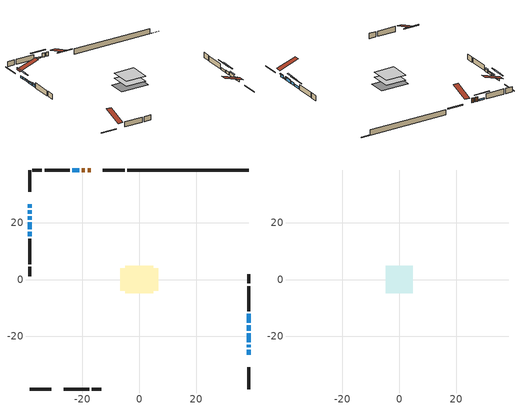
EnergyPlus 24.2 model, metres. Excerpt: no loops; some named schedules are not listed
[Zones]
conditioned space
 floor adiabatic (AdiabaticFloorConstruction): -4.83,-4.83 -4.83,4.83 4.83,4.83 4.83,-4.83 z1.22
 floor foundation (Slab1 construction): -6.7,-3.96 -6.7,3.96 6.7,3.96 6.7,-3.96 z-1.22
 wall outside (RimJoist1 construction): -5.13,38.46 -12.75,38.46 / -38.46,-38.46 -30.84,-38.46 / -38.46,38.46 -38.46,30.84 / 38.46,-38.46 38.46,-30.84 z1.22:1.52
 wall outside (AdiabaticWallConstruction 1): -17.09,38.46 -18.14,38.46 / -19.07,38.46 -20.12,38.46 z1.22:3.25
 wall outside (AdiabaticWallConstruction): 38.46,-26.5 38.46,-24.67 / -38.46,16.69 -38.46,15.16 / 38.46,-17.97 38.46,-16.14 z1.22:2.44; -21.05,38.46 -23.49,38.46 / 38.46,-23.74 38.46,-22.93 z1.22:1.83; -38.46,26.5 -38.46,25.28 / -38.46,24.35 -38.46,23.13 / -38.46,22.21 -38.46,20.98 / -38.46,20.06 -38.46,17.62 / 38.46,-15.21 38.46,-12.11 z1.22:2.14; 38.46,-22 38.46,-18.9 z1.22:2.74
 wall outside (Wall1 construction): -24.42,38.46 -33.28,38.46 / -26.5,-38.46 -17.64,-38.46 / -38.46,14.24 -38.46,5.38 / 38.46,-11.18 38.46,-2.33 z1.22:3.66
 wall outside (Wall2 construction): -34.2,38.46 -37.53,38.46 / -16.71,-38.46 -13.39,-38.46 / -38.46,4.45 -38.46,1.12 / 38.46,-1.4 38.46,1.93 z1.22:3.66
 wall foundation (FoundationWall1 construction): -4.2,38.46,-1.22 -4.2,38.46,1.22 33.79,38.46,1.22 33.79,38.46,-1.12 38.46,38.46,-1.12 38.46,38.46,-1.22
 window (WindowConstruction): 38.46,-26.5 38.46,-24.67 z1.22:2.44
 window (WindowConstruction 8): -21.05,38.46 -23.49,38.46 z1.22:1.83
 window (WindowConstruction 9): -38.46,26.5 -38.46,25.28 z1.22:2.13
 window (WindowConstruction 10): -38.46,24.35 -38.46,23.13 z1.22:2.13
 window (WindowConstruction 1): 38.46,-23.74 38.46,-22.93 z1.22:1.83
 window (WindowConstruction 2): 38.46,-22 38.46,-18.9 z1.22:2.74
 window (WindowConstruction 3): -38.46,22.2 -38.46,20.99 z1.22:2.13
 window (WindowConstruction 4): -38.46,20.06 -38.46,17.62 z1.22:2.13
 window (WindowConstruction 5): -38.46,16.69 -38.46,15.16 z1.22:2.44
 window (WindowConstruction 6): 38.46,-17.97 38.46,-16.14 z1.22:2.44
 window (WindowConstruction 7): 38.46,-15.21 38.46,-12.11 z1.22:2.13
 door (Door): -17.09,38.46 -18.14,38.46 z1.22:3.25
 door (Door 1): -19.07,38.46 -20.12,38.46 z1.22:3.25
 ceiling adiabatic (AdiabaticFloorConstruction): 4.83,-4.83 4.83,4.83 -4.83,4.83 -4.83,-4.83 z1.22
attic - vented
 floor to conditioned space (Floor1 construction Reversed): -4.83,-4.83 -4.83,4.83 4.83,4.83 4.83,-4.83 z3.66
 roof outside (Roof1 construction): -16.16,38.46,3.66 -16.16,29.05,6.79 -13.68,29.05,6.79 -13.68,38.46,3.66; -27.43,-38.46,3.66 -27.43,-29.05,6.79 -29.91,-29.05,6.79 -29.91,-38.46,3.66; -38.46,27.43,3.66 -29.05,27.43,6.79 -29.05,29.91,6.79 -38.46,29.91,3.66; 38.46,-27.43,3.66 29.05,-27.43,6.79 29.05,-29.91,6.79 38.46,-29.91,3.66
shading: 38.46,-24.47 38.46,-26.7 38.87,-26.7 38.87,-24.47 z2.64; -26.13,38.46 -18.41,38.46 -18.41,38.87 -26.13,38.87 z4.47; -38.46,22.64 -38.46,29.14 -38.87,29.14 -38.87,22.64 z4.77; -38.46,20.49 -38.46,26.99 -38.87,26.99 -38.87,20.49 z4.77; 38.46,-22.73 38.46,-23.94 38.87,-23.94 38.87,-22.73 z2.03; 38.46,-18.7 38.46,-22.2 38.87,-22.2 38.87,-18.7 z2.95; -38.46,20.78 -38.46,22.41 -38.87,22.41 -38.87,20.78 z2.34; -38.46,17.42 -38.46,20.26 -38.87,20.26 -38.87,17.42 z2.34; -38.46,14.96 -38.46,16.89 -38.87,16.89 -38.87,14.96 z2.64; 38.46,-13.5 38.46,-20.61 38.87,-20.61 38.87,-13.5 z5.08; 38.46,-9.47 38.46,-17.85 38.87,-17.85 38.87,-9.47 z4.77
[Building]
Building 1: Terrain=Suburbs
[Site:Location]
Victoria Intl AP_BC: Latitude {deg}=48.65; Longitude {deg}=-123.43; Time Zone {hr}=-8; Elevation {m}=20; Keep Site Location Information=Yes
[Site:GroundTemperature:Shallow]
8.05499, 7.06759, 6.98852, 7.45709, 9.33813, 11.2104, 12.8336, 13.8618, 13.9492, 13.1129, 11.5311, 9.71625
[Site:WaterMainsTemperature]
Calculation Method=Schedule; Temperature Schedule=mains temperature schedule
[Material] Roughness=Rough; Thermal Absorptance=0.9
Name | Thickness {m} | Conductivity {W/m-K} | Density {kg/m3} | Specific Heat {J/kg-K} | Solar Absorptance | Visible Absorptance
asphalt or fiberglass shingles | 0.00635 | 0.162714 | 1121.4 | 1465.45 | 0.4 | 0.4
ceiling loosefill ins | 0.0846667 | 0.0480833 | 16.02 | 1046.75 | 0.7 | 0.7
ceiling stud and cavity | 0.1397 | 0.136084 | 65.682 | 1177.47 | 0.7 | 0.7
concrete 4.0 in. | 0.1016 | 1.803125 | 2242.8 | 837.4 | 0.7 | 0.7
concrete 8.0 in. | 0.2032 | 1.803125 | 2242.8 | 837.4 | 0.7 | 0.7
door material | 0.04445 | 0.188738 | 512.64 | 1214.23 | 0.7 | 0.7
floor covering | 0.0127 | 0.0433444 | 54.468 | 1339.84 | 0.6 | 0.6
floor rigid ins; wall rigid ins | 0.512978 | 0.029427 | 32.04 | 1214.23 | 0.7 | 0.7
floor stud and cavity | 0.1397 | 1.75129 | 37.0049 | 1207.88 | 0.7 | 0.7
furniture material conditioned space 1 | 0.1524 | 0.115458 | 640.8 | 1214.23 | 0.6 | 0.6
gypsum board | 0.0127 | 0.160291 | 801 | 837.4 | 0.6 | 0.6
osb sheathing 0.5 in. | 0.0127 | 0.115458 | 512.64 | 1214.23 | 0.7 | 0.7
osb sheathing 0.75 in. | 0.01905 | 0.115458 | 512.64 | 1214.23 | 0.7 | 0.7
rim joist stud and cavity | 0.0508 | 0.648972 | 50.32683 | 1063.81 | 0.6 | 0.6
wall stud and cavity | 0.1397 | 0.105785 | 139.0536 | 1170.24 | 0.7 | 0.7
wall stud and cavity 1 | 0.1397 | 0.12276 | 139.0536 | 1170.24 | 0.7 | 0.7
wall stud and cavity 2 | 0.0889 | 0.380278 | 52.3479 | 1209.89 | 0.7 | 0.7
wall stud and cavity 3 | 0.0889 | 0.391764 | 83.0341 | 1211.67 | 0.7 | 0.7
wood siding | 0.0254 | 0.102417 | 544.68 | 1172.36 | 0.4 | 0.4
wood siding 1; wood siding 2; wood siding 3 | 0.0254 | 0.102417 | 544.68 | 1172.36 | 0.7 | 0.7
[WindowMaterial:SimpleGlazingSystem]
Name | U-Factor {W/m2-K} | Solar Heat Gain Coefficient
WindowMaterial | 2.106538 | 0.59
WindowMaterial 1 | 2.41258 | 0.46
WindowMaterial 2 | 2.01626 | 0.62
WindowMaterial 3 | 2.22634 | 0.54
WindowMaterial 4 | 2.106538 | 0.61
WindowMaterial 5 | 2.03386 | 0.63
WindowMaterial 6 | 2.01512 | 0.64
WindowMaterial 7 | 2.02932 | 0.63
WindowMaterial 8 | 2.19795 | 0.58
WindowMaterial 9 | 2.07474 | 0.43
[Construction]
AdiabaticFloorConstruction: floor stud and cavity, floor rigid ins, osb sheathing 0.75 in., floor covering
AdiabaticWallConstruction: wood siding 2, wall rigid ins, wall stud and cavity 2, gypsum board
AdiabaticWallConstruction 1: wood siding 3, wall rigid ins, wall stud and cavity 2, gypsum board
Door; Door 1: door material
Floor1 construction Reversed: gypsum board, ceiling stud and cavity, ceiling loosefill ins
FoundationWall1 construction: concrete 8.0 in.
furniture construction conditioned space 1: furniture material conditioned space 1
PartitionWallConstruction: gypsum board, wall stud and cavity 3, gypsum board
RimJoist1 construction: wood siding 1, rim joist stud and cavity
Roof1 construction: asphalt or fiberglass shingles
Slab1 construction: concrete 4.0 in.
Wall1 construction: wood siding, osb sheathing 0.5 in., wall stud and cavity, gypsum board
Wall2 construction: wood siding, osb sheathing 0.5 in., wall stud and cavity 1, gypsum board
WindowConstruction: WindowMaterial
WindowConstruction 1: WindowMaterial 1
WindowConstruction 10: WindowMaterial 9
WindowConstruction 2: WindowMaterial 2
WindowConstruction 3; WindowConstruction 9: WindowMaterial 3
WindowConstruction 4: WindowMaterial 4
WindowConstruction 5: WindowMaterial 5
WindowConstruction 6: WindowMaterial 6
WindowConstruction 7: WindowMaterial 7
WindowConstruction 8: WindowMaterial 8
[Zone] Multiplier=1; Part of Total Floor Area=Yes
Name | Volume {m3}
attic - vented | 47.4746
conditioned space | 498.3
[Space]
Name | Zone | Volume {m3}
attic - vented 1 | attic - vented | 47.4746
conditioned space 1 | conditioned space | 498.3
[ZoneInfiltration:EffectiveLeakageArea]
infil attic - vented 1: Zone or Space=attic - vented 1; Schedule=Always On Discrete; Effective Air Leakage Area {cm2}=4145.33; Stack Coefficient=0.000218039; Wind Coefficient=9.9767e-06
[ZoneMixing]
whole house fan mix: Zone or Space=attic - vented; Schedule=Always On Continuous; Design Flow Rate Calculation Method=Flow/Zone; Design Flow Rate {m3/s}=0; Source Zone or Space=conditioned space
[SurfaceProperty:ExposedFoundationPerimeter]
Slab1: Exposed Perimeter Calculation Method=TotalExposedPerimeter; Total Exposed Perimeter {m}=42.66
[InternalMass] Zone or ZoneList=conditioned space; Space or SpaceList=conditioned space 1
Name | Construction | Surface Area {m2}
furniture mass conditioned space 1 | furniture construction conditioned space 1 | 79.8398
partition wall mass | PartitionWallConstruction | 199.599
[Lights]
interior lighting: Zone or ZoneList or Space or SpaceList=conditioned space 1; Schedule=interior lighting schedule; Design Level Calculation Method=LightingLevel; Lighting Level {W}=343.2; Return Air Fraction=0; Fraction Radiant=0.6; Fraction Visible=0.2; Fraction Replaceable=1
[People]
occupants: Zone or ZoneList or Space or SpaceList=conditioned space 1; Number of People Schedule=occupants schedule; Number of People Calculation Method=People; Number of People=3; Fraction Radiant=0.314171; Sensible Heat Fraction=0.56303; Activity Level Schedule=occupants activity schedule; Carbon Dioxide Generation Rate {m3/s-W}=0; Enable ASHRAE 55 Comfort Warnings=No; Mean Radiant Temperature Calculation Type=EnclosureAveraged
[ElectricEquipment] Zone or ZoneList or Space or SpaceList=conditioned space 1; Design Level Calculation Method=EquipmentLevel
Name | Schedule | Design Level {W} | Fraction Latent | Fraction Radiant | Fraction Lost
clothes dryer | clothes dryer schedule | 140.772 | 0.015 | 0.081 | 0.85
clothes washer | clothes washer schedule | 32.1985 | 0.03 | 0.162 | 0.7
cooking range | cooking range schedule | 215.147 | 0.08 | 0.432 | 0.2
dishwasher | dishwasher schedule | 66.8632 | 0.3 | 0.18 | 0.4
fridge | fridge schedule | 72.9452 | 0 | 0.6 | 0
mech vent bath fan 0 | mech vent bath fan 0 schedule | 50.2 | 0 | 0 | 1
mech vent bath fan 1 | mech vent bath fan 1 schedule | 50.2 | 0 | 0 | 1
mech vent house fan | mech vent house fan schedule | 0 | 0 | 0 | 1
mech vent house fan cfis | mech vent house fan cfis schedule | 0 | 0 | 0 | 0
mech vent range fan 0 | mech vent range fan 0 schedule | 57 | 0 | 0 | 1
mech vent range fan 1 | mech vent range fan 1 schedule | 57 | 0 | 0 | 1
misc plug loads | misc plug loads schedule | 494.7 | 0.045 | 0.513 | 0.1
whole house fan | Always On Discrete | 0 | 0 | 0 | 1
[OtherEquipment] Zone or ZoneList or Space or SpaceList=conditioned space 1; Design Level Calculation Method=EquipmentLevel
Name | Fuel Type | Schedule | Design Level {W} | Fraction Latent | Fraction Radiant | Fraction Lost
clothes dryer 1 | Electricity | clothes dryer schedule | 0 | 0.015 | 0.081 | 0.85
cooking range 1 | Electricity | cooking range schedule | 0 | 0.08 | 0.432 | 0.2
general water use latent | None | general water use schedule | 62.594 | 1 | 0 | 0
general water use sensible | None | general water use schedule | -61.6891 | 0 | 0.6 | 0
mech vent house fan latent load | None | Always On Discrete | 0 | 1 | 0 | 0
mech vent house fan sensible load | None | Always On Discrete | 0 | 0 | 0 | 0
water heater energy adjustment1 | Electricity | Always On Discrete | 0.01 | 0 | 0 | 1
[ZoneInfiltration:DesignFlowRate] Zone or ZoneList or Space or SpaceList=conditioned space 1; Schedule=Always On Discrete; Design Flow Rate Calculation Method=Flow/Zone; Design Flow Rate {m3/s}=0
infil flow; natural vent flow; whole house fan flow
[Foundation:Kiva]
Foundation Kiva 1: Initial Indoor Air Temperature {C}=18; Wall Height Above Grade {m}=1.21999; Wall Depth Below Slab {m}=0.2032
[Foundation:Kiva:Settings]
Soil Conductivity {W/m-K}=0.849921; Soil Density {kg/m3}=1842.3; Soil Specific Heat {J/kg-K}=418.7; Ground Solar Absorptivity=0.9; Ground Thermal Absorptivity=0.9; Ground Surface Roughness {m}=0.03; Far-Field Width {m}=40; Deep-Ground Boundary Condition=ZeroFlux; Deep-Ground Depth {m}=40; Minimum Cell Dimension {m}=0.2; Maximum Cell Growth Coefficient=3; Simulation Timestep=Timestep
[Exterior:Lights]
exterior lighting: Schedule=exterior lighting schedule; Design Level {W}=75.6
[Schedule:Constant]
Name | Hourly Value
Always On Continuous; mech vent house fan schedule; mech vent house fan cfis schedule; Always On Discrete | 1
occupants activity schedule | 117.228
fridge schedule | 0
[Schedule:Week:Daily]
interior lighting schedule Week Rule - Jan1-Jan27: interior lighting schedule day, interior lighting schedule day, interior lighting schedule day, interior lighting schedule day, interior lighting schedule day, interior lighting schedule day, interior lighting schedule day, interior lighting schedule default day, interior lighting schedule default day, interior lighting schedule default day, interior lighting schedule default day, interior lighting schedule default day
interior lighting schedule Week Rule - Jan28-Feb3: interior lighting schedule day, interior lighting schedule day, interior lighting schedule day, interior lighting schedule day, interior lighting schedule day 1, interior lighting schedule day 1, interior lighting schedule day 1, interior lighting schedule default day, interior lighting schedule default day, interior lighting schedule default day, interior lighting schedule default day, interior lighting schedule default day
interior lighting schedule Week Rule - Feb4-Feb24: interior lighting schedule day 1, interior lighting schedule day 1, interior lighting schedule day 1, interior lighting schedule day 1, interior lighting schedule day 1, interior lighting schedule day 1, interior lighting schedule day 1, interior lighting schedule default day, interior lighting schedule default day, interior lighting schedule default day, interior lighting schedule default day, interior lighting schedule default day
interior lighting schedule Week Rule - Feb25-Mar3: interior lighting schedule day 1, interior lighting schedule day 1, interior lighting schedule day 1, interior lighting schedule day 1, interior lighting schedule day 2, interior lighting schedule day 2, interior lighting schedule day 2, interior lighting schedule default day, interior lighting schedule default day, interior lighting schedule default day, interior lighting schedule default day, interior lighting schedule default day
interior lighting schedule Week Rule - Mar4-Mar31: interior lighting schedule day 2, interior lighting schedule day 2, interior lighting schedule day 2, interior lighting schedule day 2, interior lighting schedule day 2, interior lighting schedule day 2, interior lighting schedule day 2, interior lighting schedule default day, interior lighting schedule default day, interior lighting schedule default day, interior lighting schedule default day, interior lighting schedule default day
interior lighting schedule Week Rule - Apr1-Apr28: interior lighting schedule day 3, interior lighting schedule day 3, interior lighting schedule day 3, interior lighting schedule day 3, interior lighting schedule day 3, interior lighting schedule day 3, interior lighting schedule day 3, interior lighting schedule default day, interior lighting schedule default day, interior lighting schedule default day, interior lighting schedule default day, interior lighting schedule default day
interior lighting schedule Week Rule - Apr29-May5: interior lighting schedule day 3, interior lighting schedule day 3, interior lighting schedule day 4, interior lighting schedule day 4, interior lighting schedule day 4, interior lighting schedule day 4, interior lighting schedule day 4, interior lighting schedule default day, interior lighting schedule default day, interior lighting schedule default day, interior lighting schedule default day, interior lighting schedule default day
interior lighting schedule Week Rule - May6-May26: interior lighting schedule day 4, interior lighting schedule day 4, interior lighting schedule day 4, interior lighting schedule day 4, interior lighting schedule day 4, interior lighting schedule day 4, interior lighting schedule day 4, interior lighting schedule default day, interior lighting schedule default day, interior lighting schedule default day, interior lighting schedule default day, interior lighting schedule default day
interior lighting schedule Week Rule - May27-Jun2: interior lighting schedule day 4, interior lighting schedule day 4, interior lighting schedule day 4, interior lighting schedule day 4, interior lighting schedule day 4, interior lighting schedule day 5, interior lighting schedule day 5, interior lighting schedule default day, interior lighting schedule default day, interior lighting schedule default day, interior lighting schedule default day, interior lighting schedule default day
interior lighting schedule Week Rule - Jun3-Jun30: interior lighting schedule day 5, interior lighting schedule day 5, interior lighting schedule day 5, interior lighting schedule day 5, interior lighting schedule day 5, interior lighting schedule day 5, interior lighting schedule day 5, interior lighting schedule default day, interior lighting schedule default day, interior lighting schedule default day, interior lighting schedule default day, interior lighting schedule default day
interior lighting schedule Week Rule - Jul1-Jul28: interior lighting schedule day 6, interior lighting schedule day 6, interior lighting schedule day 6, interior lighting schedule day 6, interior lighting schedule day 6, interior lighting schedule day 6, interior lighting schedule day 6, interior lighting schedule default day, interior lighting schedule default day, interior lighting schedule default day, interior lighting schedule default day, interior lighting schedule default day
interior lighting schedule Week Rule - Jul29-Aug4: interior lighting schedule day 6, interior lighting schedule day 6, interior lighting schedule day 6, interior lighting schedule day 7, interior lighting schedule day 7, interior lighting schedule day 7, interior lighting schedule day 7, interior lighting schedule default day, interior lighting schedule default day, interior lighting schedule default day, interior lighting schedule default day, interior lighting schedule default day
interior lighting schedule Week Rule - Aug5-Aug25: interior lighting schedule day 7, interior lighting schedule day 7, interior lighting schedule day 7, interior lighting schedule day 7, interior lighting schedule day 7, interior lighting schedule day 7, interior lighting schedule day 7, interior lighting schedule default day, interior lighting schedule default day, interior lighting schedule default day, interior lighting schedule default day, interior lighting schedule default day
interior lighting schedule Week Rule - Aug26-Sep1: interior lighting schedule day 7, interior lighting schedule day 7, interior lighting schedule day 7, interior lighting schedule day 7, interior lighting schedule day 7, interior lighting schedule day 7, interior lighting schedule day 8, interior lighting schedule default day, interior lighting schedule default day, interior lighting schedule default day, interior lighting schedule default day, interior lighting schedule default day
interior lighting schedule Week Rule - Sep2-Sep29: interior lighting schedule day 8, interior lighting schedule day 8, interior lighting schedule day 8, interior lighting schedule day 8, interior lighting schedule day 8, interior lighting schedule day 8, interior lighting schedule day 8, interior lighting schedule default day, interior lighting schedule default day, interior lighting schedule default day, interior lighting schedule default day, interior lighting schedule default day
interior lighting schedule Week Rule - Sep30-Oct6: interior lighting schedule day 8, interior lighting schedule day 9, interior lighting schedule day 9, interior lighting schedule day 9, interior lighting schedule day 9, interior lighting schedule day 9, interior lighting schedule day 9, interior lighting schedule default day, interior lighting schedule default day, interior lighting schedule default day, interior lighting schedule default day, interior lighting schedule default day
interior lighting schedule Week Rule - Oct7-Oct27: interior lighting schedule day 9, interior lighting schedule day 9, interior lighting schedule day 9, interior lighting schedule day 9, interior lighting schedule day 9, interior lighting schedule day 9, interior lighting schedule day 9, interior lighting schedule default day, interior lighting schedule default day, interior lighting schedule default day, interior lighting schedule default day, interior lighting schedule default day
interior lighting schedule Week Rule - Oct28-Nov3: interior lighting schedule day 9, interior lighting schedule day 9, interior lighting schedule day 9, interior lighting schedule day 9, interior lighting schedule day 10, interior lighting schedule day 10, interior lighting schedule day 10, interior lighting schedule default day, interior lighting schedule default day, interior lighting schedule default day, interior lighting schedule default day, interior lighting schedule default day
interior lighting schedule Week Rule - Nov4-Nov24: interior lighting schedule day 10, interior lighting schedule day 10, interior lighting schedule day 10, interior lighting schedule day 10, interior lighting schedule day 10, interior lighting schedule day 10, interior lighting schedule day 10, interior lighting schedule default day, interior lighting schedule default day, interior lighting schedule default day, interior lighting schedule default day, interior lighting schedule default day
interior lighting schedule Week Rule - Nov25-Dec1: interior lighting schedule day 10, interior lighting schedule day 10, interior lighting schedule day 10, interior lighting schedule day 10, interior lighting schedule day 10, interior lighting schedule day 10, interior lighting schedule day 11, interior lighting schedule default day, interior lighting schedule default day, interior lighting schedule default day, interior lighting schedule default day, interior lighting schedule default day
interior lighting schedule Week Rule - Dec2-Dec31: interior lighting schedule day 11, interior lighting schedule day 11, interior lighting schedule day 11, interior lighting schedule day 11, interior lighting schedule day 11, interior lighting schedule day 11, interior lighting schedule day 11, interior lighting schedule default day, interior lighting schedule default day, interior lighting schedule default day, interior lighting schedule default day, interior lighting schedule default day
occupants schedule Week Rule - Jan1-Dec31: occupants schedule day, occupants schedule day, occupants schedule day, occupants schedule day, occupants schedule day, occupants schedule day, occupants schedule day, occupants schedule default day, occupants schedule default day, occupants schedule default day, occupants schedule default day, occupants schedule default day
clothes dryer schedule Week Rule - Jan1-Dec31: clothes dryer schedule day, clothes dryer schedule day, clothes dryer schedule day, clothes dryer schedule day, clothes dryer schedule day, clothes dryer schedule day, clothes dryer schedule day, clothes dryer schedule default day, clothes dryer schedule default day, clothes dryer schedule default day, clothes dryer schedule default day, clothes dryer schedule default day
clothes washer schedule Week Rule - Jan1-Dec31: clothes washer schedule day, clothes washer schedule day, clothes washer schedule day, clothes washer schedule day, clothes washer schedule day, clothes washer schedule day, clothes washer schedule day, clothes washer schedule default day, clothes washer schedule default day, clothes washer schedule default day, clothes washer schedule default day, clothes washer schedule default day
cooking range schedule Week Rule - Jan1-Dec31: cooking range schedule day, cooking range schedule day, cooking range schedule day, cooking range schedule day, cooking range schedule day, cooking range schedule day, cooking range schedule day, cooking range schedule default day, cooking range schedule default day, cooking range schedule default day, cooking range schedule default day, cooking range schedule default day
dishwasher schedule Week Rule - Jan1-Dec31: dishwasher schedule day, dishwasher schedule day, dishwasher schedule day, dishwasher schedule day, dishwasher schedule day, dishwasher schedule day, dishwasher schedule day, dishwasher schedule default day, dishwasher schedule default day, dishwasher schedule default day, dishwasher schedule default day, dishwasher schedule default day
mech vent bath fan 0 schedule Week Rule - Jan1-Dec31: mech vent bath fan 0 schedule day, mech vent bath fan 0 schedule day, mech vent bath fan 0 schedule day, mech vent bath fan 0 schedule day, mech vent bath fan 0 schedule day, mech vent bath fan 0 schedule day, mech vent bath fan 0 schedule day, mech vent bath fan 0 schedule default day, mech vent bath fan 0 schedule default day, mech vent bath fan 0 schedule default day, mech vent bath fan 0 schedule default day, mech vent bath fan 0 schedule default day
mech vent bath fan 1 schedule Week Rule - Jan1-Dec31: mech vent bath fan 1 schedule day, mech vent bath fan 1 schedule day, mech vent bath fan 1 schedule day, mech vent bath fan 1 schedule day, mech vent bath fan 1 schedule day, mech vent bath fan 1 schedule day, mech vent bath fan 1 schedule day, mech vent bath fan 1 schedule default day, mech vent bath fan 1 schedule default day, mech vent bath fan 1 schedule default day, mech vent bath fan 1 schedule default day, mech vent bath fan 1 schedule default day
mech vent range fan 0 schedule Week Rule - Jan1-Dec31: mech vent range fan 0 schedule day, mech vent range fan 0 schedule day, mech vent range fan 0 schedule day, mech vent range fan 0 schedule day, mech vent range fan 0 schedule day, mech vent range fan 0 schedule day, mech vent range fan 0 schedule day, mech vent range fan 0 schedule default day, mech vent range fan 0 schedule default day, mech vent range fan 0 schedule default day, mech vent range fan 0 schedule default day, mech vent range fan 0 schedule default day
mech vent range fan 1 schedule Week Rule - Jan1-Dec31: mech vent range fan 1 schedule day, mech vent range fan 1 schedule day, mech vent range fan 1 schedule day, mech vent range fan 1 schedule day, mech vent range fan 1 schedule day, mech vent range fan 1 schedule day, mech vent range fan 1 schedule day, mech vent range fan 1 schedule default day, mech vent range fan 1 schedule default day, mech vent range fan 1 schedule default day, mech vent range fan 1 schedule default day, mech vent range fan 1 schedule default day
misc plug loads schedule Week Rule - Jan1-Dec31: misc plug loads schedule day, misc plug loads schedule day, misc plug loads schedule day, misc plug loads schedule day, misc plug loads schedule day, misc plug loads schedule day, misc plug loads schedule day, misc plug loads schedule default day, misc plug loads schedule default day, misc plug loads schedule default day, misc plug loads schedule default day, misc plug loads schedule default day
general water use schedule Week Rule - Jan1-Dec31: general water use schedule day, general water use schedule day, general water use schedule day, general water use schedule day, general water use schedule day, general water use schedule day, general water use schedule day, general water use schedule default day, general water use schedule default day, general water use schedule default day, general water use schedule default day, general water use schedule default day
exterior lighting schedule Week Rule - Jan1-Jan27: exterior lighting schedule day, exterior lighting schedule day, exterior lighting schedule day, exterior lighting schedule day, exterior lighting schedule day, exterior lighting schedule day, exterior lighting schedule day, exterior lighting schedule default day, exterior lighting schedule default day, exterior lighting schedule default day, exterior lighting schedule default day, exterior lighting schedule default day
exterior lighting schedule Week Rule - Jan28-Feb3: exterior lighting schedule day, exterior lighting schedule day, exterior lighting schedule day, exterior lighting schedule day, exterior lighting schedule day 1, exterior lighting schedule day 1, exterior lighting schedule day 1, exterior lighting schedule default day, exterior lighting schedule default day, exterior lighting schedule default day, exterior lighting schedule default day, exterior lighting schedule default day
exterior lighting schedule Week Rule - Feb4-Feb24: exterior lighting schedule day 1, exterior lighting schedule day 1, exterior lighting schedule day 1, exterior lighting schedule day 1, exterior lighting schedule day 1, exterior lighting schedule day 1, exterior lighting schedule day 1, exterior lighting schedule default day, exterior lighting schedule default day, exterior lighting schedule default day, exterior lighting schedule default day, exterior lighting schedule default day
exterior lighting schedule Week Rule - Feb25-Mar3: exterior lighting schedule day 1, exterior lighting schedule day 1, exterior lighting schedule day 1, exterior lighting schedule day 1, exterior lighting schedule day 2, exterior lighting schedule day 2, exterior lighting schedule day 2, exterior lighting schedule default day, exterior lighting schedule default day, exterior lighting schedule default day, exterior lighting schedule default day, exterior lighting schedule default day
exterior lighting schedule Week Rule - Mar4-Mar31: exterior lighting schedule day 2, exterior lighting schedule day 2, exterior lighting schedule day 2, exterior lighting schedule day 2, exterior lighting schedule day 2, exterior lighting schedule day 2, exterior lighting schedule day 2, exterior lighting schedule default day, exterior lighting schedule default day, exterior lighting schedule default day, exterior lighting schedule default day, exterior lighting schedule default day
exterior lighting schedule Week Rule - Apr1-Apr28: exterior lighting schedule day 3, exterior lighting schedule day 3, exterior lighting schedule day 3, exterior lighting schedule day 3, exterior lighting schedule day 3, exterior lighting schedule day 3, exterior lighting schedule day 3, exterior lighting schedule default day, exterior lighting schedule default day, exterior lighting schedule default day, exterior lighting schedule default day, exterior lighting schedule default day
exterior lighting schedule Week Rule - Apr29-May5: exterior lighting schedule day 3, exterior lighting schedule day 3, exterior lighting schedule day 4, exterior lighting schedule day 4, exterior lighting schedule day 4, exterior lighting schedule day 4, exterior lighting schedule day 4, exterior lighting schedule default day, exterior lighting schedule default day, exterior lighting schedule default day, exterior lighting schedule default day, exterior lighting schedule default day
exterior lighting schedule Week Rule - May6-May26: exterior lighting schedule day 4, exterior lighting schedule day 4, exterior lighting schedule day 4, exterior lighting schedule day 4, exterior lighting schedule day 4, exterior lighting schedule day 4, exterior lighting schedule day 4, exterior lighting schedule default day, exterior lighting schedule default day, exterior lighting schedule default day, exterior lighting schedule default day, exterior lighting schedule default day
exterior lighting schedule Week Rule - May27-Jun2: exterior lighting schedule day 4, exterior lighting schedule day 4, exterior lighting schedule day 4, exterior lighting schedule day 4, exterior lighting schedule day 4, exterior lighting schedule day 5, exterior lighting schedule day 5, exterior lighting schedule default day, exterior lighting schedule default day, exterior lighting schedule default day, exterior lighting schedule default day, exterior lighting schedule default day
exterior lighting schedule Week Rule - Jun3-Jun30: exterior lighting schedule day 5, exterior lighting schedule day 5, exterior lighting schedule day 5, exterior lighting schedule day 5, exterior lighting schedule day 5, exterior lighting schedule day 5, exterior lighting schedule day 5, exterior lighting schedule default day, exterior lighting schedule default day, exterior lighting schedule default day, exterior lighting schedule default day, exterior lighting schedule default day
exterior lighting schedule Week Rule - Jul1-Jul28: exterior lighting schedule day 6, exterior lighting schedule day 6, exterior lighting schedule day 6, exterior lighting schedule day 6, exterior lighting schedule day 6, exterior lighting schedule day 6, exterior lighting schedule day 6, exterior lighting schedule default day, exterior lighting schedule default day, exterior lighting schedule default day, exterior lighting schedule default day, exterior lighting schedule default day
exterior lighting schedule Week Rule - Jul29-Aug4: exterior lighting schedule day 6, exterior lighting schedule day 6, exterior lighting schedule day 6, exterior lighting schedule day 7, exterior lighting schedule day 7, exterior lighting schedule day 7, exterior lighting schedule day 7, exterior lighting schedule default day, exterior lighting schedule default day, exterior lighting schedule default day, exterior lighting schedule default day, exterior lighting schedule default day
exterior lighting schedule Week Rule - Aug5-Aug25: exterior lighting schedule day 7, exterior lighting schedule day 7, exterior lighting schedule day 7, exterior lighting schedule day 7, exterior lighting schedule day 7, exterior lighting schedule day 7, exterior lighting schedule day 7, exterior lighting schedule default day, exterior lighting schedule default day, exterior lighting schedule default day, exterior lighting schedule default day, exterior lighting schedule default day
exterior lighting schedule Week Rule - Aug26-Sep1: exterior lighting schedule day 7, exterior lighting schedule day 7, exterior lighting schedule day 7, exterior lighting schedule day 7, exterior lighting schedule day 7, exterior lighting schedule day 7, exterior lighting schedule day 8, exterior lighting schedule default day, exterior lighting schedule default day, exterior lighting schedule default day, exterior lighting schedule default day, exterior lighting schedule default day
exterior lighting schedule Week Rule - Sep2-Sep29: exterior lighting schedule day 8, exterior lighting schedule day 8, exterior lighting schedule day 8, exterior lighting schedule day 8, exterior lighting schedule day 8, exterior lighting schedule day 8, exterior lighting schedule day 8, exterior lighting schedule default day, exterior lighting schedule default day, exterior lighting schedule default day, exterior lighting schedule default day, exterior lighting schedule default day
exterior lighting schedule Week Rule - Sep30-Oct6: exterior lighting schedule day 8, exterior lighting schedule day 9, exterior lighting schedule day 9, exterior lighting schedule day 9, exterior lighting schedule day 9, exterior lighting schedule day 9, exterior lighting schedule day 9, exterior lighting schedule default day, exterior lighting schedule default day, exterior lighting schedule default day, exterior lighting schedule default day, exterior lighting schedule default day
exterior lighting schedule Week Rule - Oct7-Oct27: exterior lighting schedule day 9, exterior lighting schedule day 9, exterior lighting schedule day 9, exterior lighting schedule day 9, exterior lighting schedule day 9, exterior lighting schedule day 9, exterior lighting schedule day 9, exterior lighting schedule default day, exterior lighting schedule default day, exterior lighting schedule default day, exterior lighting schedule default day, exterior lighting schedule default day
exterior lighting schedule Week Rule - Oct28-Nov3: exterior lighting schedule day 9, exterior lighting schedule day 9, exterior lighting schedule day 9, exterior lighting schedule day 9, exterior lighting schedule day 10, exterior lighting schedule day 10, exterior lighting schedule day 10, exterior lighting schedule default day, exterior lighting schedule default day, exterior lighting schedule default day, exterior lighting schedule default day, exterior lighting schedule default day
exterior lighting schedule Week Rule - Nov4-Nov24: exterior lighting schedule day 10, exterior lighting schedule day 10, exterior lighting schedule day 10, exterior lighting schedule day 10, exterior lighting schedule day 10, exterior lighting schedule day 10, exterior lighting schedule day 10, exterior lighting schedule default day, exterior lighting schedule default day, exterior lighting schedule default day, exterior lighting schedule default day, exterior lighting schedule default day
[Schedule:Year]
interior lighting schedule: interior lighting schedule Week Rule - Jan1-Jan27, 1, 1, 1, 27, interior lighting schedule Week Rule - Jan28-Feb3, 1, 28, 2, 3, interior lighting schedule Week Rule - Feb4-Feb24, 2, 4, 2, 24, interior lighting schedule Week Rule - Feb25-Mar3, 2, 25, 3, 3, interior lighting schedule Week Rule - Mar4-Mar31, 3, 4, 3, 31, interior lighting schedule Week Rule - Apr1-Apr28, 4, 1, 4, 28, interior lighting schedule Week Rule - Apr29-May5, 4, 29, 5, 5, interior lighting schedule Week Rule - May6-May26, 5, 6, 5, 26, interior lighting schedule Week Rule - May27-Jun2, 5, 27, 6, 2, interior lighting schedule Week Rule - Jun3-Jun30, 6, 3, 6, 30, interior lighting schedule Week Rule - Jul1-Jul28, 7, 1, 7, 28, interior lighting schedule Week Rule - Jul29-Aug4, 7, 29, 8, 4, interior lighting schedule Week Rule - Aug5-Aug25, 8, 5, 8, 25, interior lighting schedule Week Rule - Aug26-Sep1, 8, 26, 9, 1, interior lighting schedule Week Rule - Sep2-Sep29, 9, 2, 9, 29, interior lighting schedule Week Rule - Sep30-Oct6, 9, 30, 10, 6, interior lighting schedule Week Rule - Oct7-Oct27, 10, 7, 10, 27, interior lighting schedule Week Rule - Oct28-Nov3, 10, 28, 11, 3, interior lighting schedule Week Rule - Nov4-Nov24, 11, 4, 11, 24, interior lighting schedule Week Rule - Nov25-Dec1, 11, 25, 12, 1, interior lighting schedule Week Rule - Dec2-Dec31, 12, 2, 12, 31
occupants schedule: occupants schedule Week Rule - Jan1-Dec31, 1, 1, 12, 31
clothes dryer schedule: clothes dryer schedule Week Rule - Jan1-Dec31, 1, 1, 12, 31
clothes washer schedule: clothes washer schedule Week Rule - Jan1-Dec31, 1, 1, 12, 31
cooking range schedule: cooking range schedule Week Rule - Jan1-Dec31, 1, 1, 12, 31
dishwasher schedule: dishwasher schedule Week Rule - Jan1-Dec31, 1, 1, 12, 31
mech vent bath fan 0 schedule: mech vent bath fan 0 schedule Week Rule - Jan1-Dec31, 1, 1, 12, 31
mech vent bath fan 1 schedule: mech vent bath fan 1 schedule Week Rule - Jan1-Dec31, 1, 1, 12, 31
mech vent range fan 0 schedule: mech vent range fan 0 schedule Week Rule - Jan1-Dec31, 1, 1, 12, 31
mech vent range fan 1 schedule: mech vent range fan 1 schedule Week Rule - Jan1-Dec31, 1, 1, 12, 31
misc plug loads schedule: misc plug loads schedule Week Rule - Jan1-Dec31, 1, 1, 12, 31
general water use schedule: general water use schedule Week Rule - Jan1-Dec31, 1, 1, 12, 31
exterior lighting schedule: exterior lighting schedule Week Rule - Jan1-Jan27, 1, 1, 1, 27, exterior lighting schedule Week Rule - Jan28-Feb3, 1, 28, 2, 3, exterior lighting schedule Week Rule - Feb4-Feb24, 2, 4, 2, 24, exterior lighting schedule Week Rule - Feb25-Mar3, 2, 25, 3, 3, exterior lighting schedule Week Rule - Mar4-Mar31, 3, 4, 3, 31, exterior lighting schedule Week Rule - Apr1-Apr28, 4, 1, 4, 28, exterior lighting schedule Week Rule - Apr29-May5, 4, 29, 5, 5, exterior lighting schedule Week Rule - May6-May26, 5, 6, 5, 26, exterior lighting schedule Week Rule - May27-Jun2, 5, 27, 6, 2, exterior lighting schedule Week Rule - Jun3-Jun30, 6, 3, 6, 30, exterior lighting schedule Week Rule - Jul1-Jul28, 7, 1, 7, 28, exterior lighting schedule Week Rule - Jul29-Aug4, 7, 29, 8, 4, exterior lighting schedule Week Rule - Aug5-Aug25, 8, 5, 8, 25, exterior lighting schedule Week Rule - Aug26-Sep1, 8, 26, 9, 1, exterior lighting schedule Week Rule - Sep2-Sep29, 9, 2, 9, 29, exterior lighting schedule Week Rule - Sep30-Oct6, 9, 30, 10, 6, exterior lighting schedule Week Rule - Oct7-Oct27, 10, 7, 10, 27, exterior lighting schedule Week Rule - Oct28-Nov3, 10, 28, 11, 3, exterior lighting schedule Week Rule - Nov4-Nov24, 11, 4, 11, 24, exterior lighting schedule Week Rule - Nov25-Dec1, 11, 25, 12, 1, exterior lighting schedule Week Rule - Dec2-Dec31, 12, 2, 12, 31
[Schedule:Compact]
mains temperature schedule: Through: 01/01, For: AllDays, Until: 24:00, 11.3917, Through: 01/02, For: AllDays, Until: 24:00, 11.3578, Through: 01/03, For: AllDays, Until: 24:00, 11.3239, Through: 01/04, For: AllDays, Until: 24:00, 11.2911, Through: 01/05, For: AllDays, Until: 24:00, 11.2594, Through: 01/06, For: AllDays, Until: 24:00, 11.2278, Through: 01/07, For: AllDays, Until: 24:00, 11.1972, Through: 01/08, For: AllDays, Until: 24:00, 11.1672, Through: 01/09, For: AllDays, Until: 24:00, 11.1378, Through: 01/10, For: AllDays, Until: 24:00, 11.1094, Through: 01/11, For: AllDays, Until: 24:00, 11.0817, Through: 01/12, For: AllDays, Until: 24:00, 11.0544, Through: 01/13, For: AllDays, Until: 24:00, 11.0283, Through: 01/14, For: AllDays, Until: 24:00, 11.0028, Through: 01/15, For: AllDays, Until: 24:00, 10.9778, Through: 01/16, For: AllDays, Until: 24:00, 10.9539, Through: 01/17, For: AllDays, Until: 24:00, 10.9311, Through: 01/18, For: AllDays, Until: 24:00, 10.9089, Through: 01/19, For: AllDays, Until: 24:00, 10.8872, Through: 01/20, For: AllDays, Until: 24:00, 10.8661, Through: 01/21, For: AllDays, Until: 24:00, 10.8467, Through: 01/22, For: AllDays, Until: 24:00, 10.8272, Through: 01/23, For: AllDays, Until: 24:00, 10.8089, Through: 01/24, For: AllDays, Until: 24:00, 10.7917, Through: 01/25, For: AllDays, Until: 24:00, 10.775, Through: 01/26, For: AllDays, Until: 24:00, 10.7594, Through: 01/27, For: AllDays, Until: 24:00, 10.7444, Through: 01/28, For: AllDays, Until: 24:00, 10.7306, Through: 01/29, For: AllDays, Until: 24:00, 10.7172, Through: 01/30, For: AllDays, Until: 24:00, 10.705, Through: 01/31, For: AllDays, Until: 24:00, 10.6933, Through: 02/01, For: AllDays, Until: 24:00, 10.6828, Through: 02/02, For: AllDays, Until: 24:00, 10.6733, Through: 02/03, For: AllDays, Until: 24:00, 10.6644, Through: 02/04, For: AllDays, Until: 24:00, 10.6567, Through: 02/05, For: AllDays, Until: 24:00, 10.6494, Through: 02/06, For: AllDays, Until: 24:00, 10.6433, Through: 02/07, For: AllDays, Until: 24:00, 10.6378, Through: 02/08, For: AllDays, Until: 24:00, 10.6333, Through: 02/09, For: AllDays, Until: 24:00, 10.63, Through: 02/10, For: AllDays, Until: 24:00, 10.6272, Through: 02/11, For: AllDays, Until: 24:00, 10.6256, Through: 02/12, For: AllDays, Until: 24:00, 10.625, Through: 02/13, For: AllDays, Until: 24:00, 10.625, Through: 02/14, For: AllDays, Until: 24:00, 10.6256, Through: 02/15, For: AllDays, Until: 24:00, 10.6278, Through: 02/16, For: AllDays, Until: 24:00, 10.63, Through: 02/17, For: AllDays, Until: 24:00, 10.6339, Through: 02/18, For: AllDays, Until: 24:00, 10.6383, Through: 02/19, For: AllDays, Until: 24:00, 10.6439, Through: 02/20, For: AllDays, Until: 24:00, 10.65, Through: 02/21, For: AllDays, Until: 24:00, 10.6572, Through: 02/22, For: AllDays, Until: 24:00, 10.665, Through: 02/23, For: AllDays, Until: 24:00, 10.6739, Through: 02/24, For: AllDays, Until: 24:00, 10.6839, Through: 02/25, For: AllDays, Until: 24:00, 10.6944, Through: 02/26, For: AllDays, Until: 24:00, 10.7056, Through: 02/27, For: AllDays, Until: 24:00, 10.7183, Through: 02/28, For: AllDays, Until: 24:00, 10.7311, Through: 03/01, For: AllDays, Until: 24:00, 10.7456, Through: 03/02, For: AllDays, Until: 24:00, 10.7606, Through: 03/03, For: AllDays, Until: 24:00, 10.7761, Through: 03/04, For: AllDays, Until: 24:00, 10.7928, Through: 03/05, For: AllDays, Until: 24:00, 10.81, Through: 03/06, For: AllDays, Until: 24:00, 10.8283, Through: 03/07, For: AllDays, Until: 24:00, 10.8478, Through: 03/08, For: AllDays, Until: 24:00, 10.8678, Through: 03/09, For: AllDays, Until: 24:00, 10.8883, Through: 03/10, For: AllDays, Until: 24:00, 10.91, Through: 03/11, For: AllDays, Until: 24:00, 10.9322, Through: 03/12, For: AllDays, Until: 24:00, 10.9556, Through: 03/13, For: AllDays, Until: 24:00, 10.9794, Through: 03/14, For: AllDays, Until: 24:00, 11.0044, Through: 03/15, For: AllDays, Until: 24:00, 11.03, Through: 03/16, For: AllDays, Until: 24:00, 11.0561, Through: 03/17, For: AllDays, Until: 24:00, 11.0833, Through: 03/18, For: AllDays, Until: 24:00, 11.1111, Through: 03/19, For: AllDays, Until: 24:00, 11.1394, Through: 03/20, For: AllDays, Until: 24:00, 11.1689, Through: 03/21, For: AllDays, Until: 24:00, 11.1989, Through: 03/22, For: AllDays, Until: 24:00, 11.2294, Through: 03/23, For: AllDays, Until: 24:00, 11.2611, Through: 03/24, For: AllDays, Until: 24:00, 11.2933, Through: 03/25, For: AllDays, Until: 24:00, 11.3261, Through: 03/26, For: AllDays, Until: 24:00, 11.36, Through: 03/27, For: AllDays, Until: 24:00, 11.3939, Through: 03/28, For: AllDays, Until: 24:00, 11.4289, Through: 03/29, For: AllDays, Until: 24:00, 11.4644, Through: 03/30, For: AllDays, Until: 24:00, 11.5006, Through: 03/31, For: AllDays, Until: 24:00, 11.5372, Through: 04/01, For: AllDays, Until: 24:00, 11.5744, Through: 04/02, For: AllDays, Until: 24:00, 11.6128, Through: 04/03, For: AllDays, Until: 24:00, 11.6511, Through: 04/04, For: AllDays, Until: 24:00, 11.6906, Through: 04/05, For: AllDays, Until: 24:00, 11.7306, Through: 04/06, For: AllDays, Until: 24:00, 11.7706, Through: 04/07, For: AllDays, Until: 24:00, 11.8117, Through: 04/08, For: AllDays, Until: 24:00, 11.8528, Through: 04/09, For: AllDays, Until: 24:00, 11.895, Through: 04/10, For: AllDays, Until: 24:00, 11.9372, Through: 04/11, For: AllDays, Until: 24:00, 11.9806, Through: 04/12, For: AllDays, Until: 24:00, 12.0239, Through: 04/13, For: AllDays, Until: 24:00, 12.0678, Through: 04/14, For: AllDays, Until: 24:00, 12.1122, Through: 04/15, For: AllDays, Until: 24:00, 12.1572, Through: 04/16, For: AllDays, Until: 24:00, 12.2022, Through: 04/17, For: AllDays, Until: 24:00, 12.2478, Through: 04/18, For: AllDays, Until: 24:00, 12.2939, Through: 04/19, For: AllDays, Until: 24:00, 12.3406, Through: 04/20, For: AllDays, Until: 24:00, 12.3872, Through: 04/21, For: AllDays, Until: 24:00, 12.435, Through: 04/22, For: AllDays, Until: 24:00, 12.4822, Through: 04/23, For: AllDays, Until: 24:00, 12.5306, Through: 04/24, For: AllDays, Until: 24:00, 12.5783, Through: 04/25, For: AllDays, Until: 24:00, 12.6272, Through: 04/26, For: AllDays, Until: 24:00, 12.6761, Through: 04/27, For: AllDays, Until: 24:00, 12.725, Through: 04/28, For: AllDays, Until: 24:00, 12.7744, Through: 04/29, For: AllDays, Until: 24:00, 12.8244, Through: 04/30, For: AllDays, Until: 24:00, 12.8744, Through: 05/01, For: AllDays, Until: 24:00, 12.9244, Through: 05/02, For: AllDays, Until: 24:00, 12.9744, Through: 05/03, For: AllDays, Until: 24:00, 13.025, Through: 05/04, For: AllDays, Until: 24:00, 13.0761, Through: 05/05, For: AllDays, Until: 24:00, 13.1267, Through: 05/06, For: AllDays, Until: 24:00, 13.1778, Through: 05/07, For: AllDays, Until: 24:00, 13.2289, Through: 05/08, For: AllDays, Until: 24:00, 13.2806, Through: 05/09, For: AllDays, Until: 24:00, 13.3317, Through: 05/10, For: AllDays, Until: 24:00, 13.3833, Through: 05/11, For: AllDays, Until: 24:00, 13.435, Through: 05/12, For: AllDays, Until: 24:00, 13.4861, Through: 05/13, For: AllDays, Until: 24:00, 13.5378, Through: 05/14, For: AllDays, Until: 24:00, 13.5894, Through: 05/15, For: AllDays, Until: 24:00, 13.6411, Through: 05/16, For: AllDays, Until: 24:00, 13.6933, Through: 05/17, For: AllDays, Until: 24:00, 13.745, Through: 05/18, For: AllDays, Until: 24:00, 13.7961, Through: 05/19, For: AllDays, Until: 24:00, 13.8478, Through: 05/20, For: AllDays, Until: 24:00, 13.8994, Through: 05/21, For: AllDays, Until: 24:00, 13.9511, Through: 05/22, For: AllDays, Until: 24:00, 14.0022, Through: 05/23, For: AllDays, Until: 24:00, 14.0533, Through: 05/24, For: AllDays, Until: 24:00, 14.1044, Through: 05/25, For: AllDays, Until: 24:00, 14.1556, Through: 05/26, For: AllDays, Until: 24:00, 14.2061, Through: 05/27, For: AllDays, Until: 24:00, 14.2572, Through: 05/28, For: AllDays, Until: 24:00, 14.3072, Through: 05/29, For: AllDays, Until: 24:00, 14.3578, Through: 05/30, For: AllDays, Until: 24:00, 14.4078, Through: 05/31, For: AllDays, Until: 24:00, 14.4572, Through: 06/01, For: AllDays, Until: 24:00, 14.5072, Through: 06/02, For: AllDays, Until: 24:00, 14.5561, Through: 06/03, For: AllDays, Until: 24:00, 14.6056, Through: 06/04, For: AllDays, Until: 24:00, 14.6539, Through: 06/05, For: AllDays, Until: 24:00, 14.7028, Through: 06/06, For: AllDays, Until: 24:00, 14.7506, Through: 06/07, For: AllDays, Until: 24:00, 14.7983, Through: 06/08, For: AllDays, Until: 24:00, 14.8456, Through: 06/09, For: AllDays, Until: 24:00, 14.8928, Through: 06/10, For: AllDays, Until: 24:00, 14.9394, Through: 06/11, For: AllDays, Until: 24:00, 14.9861, Through: 06/12, For: AllDays, Until: 24:00, 15.0317, Through: 06/13, For: AllDays, Until: 24:00, 15.0772, Through: 06/14, For: AllDays, Until: 24:00, 15.1222, Through: 06/15, For: AllDays, Until: 24:00, 15.1672, Through: 06/16, For: AllDays, Until: 24:00, 15.2111, Through: 06/17, For: AllDays, Until: 24:00, 15.255, Through: 06/18, For: AllDays, Until: 24:00, 15.2978, Through: 06/19, For: AllDays, Until: 24:00, 15.3406, Through: 06/20, For: AllDays, Until: 24:00, 15.3828, Through: 06/21, For: AllDays, Until: 24:00, 15.4244, Through: 06/22, For: AllDays, Until: 24:00, 15.4656, Through: 06/23, For: AllDays, Until: 24:00, 15.5067, Through: 06/24, For: AllDays, Until: 24:00, 15.5467, Through: 06/25, For: AllDays, Until: 24:00, 15.5861, Through: 06/26, For: AllDays, Until: 24:00, 15.625, Through: 06/27, For: AllDays, Until: 24:00, 15.6633, Through: 06/28, For: AllDays, Until: 24:00, 15.7011, Through: 06/29, For: AllDays, Until: 24:00, 15.7378, Through: 06/30, For: AllDays, Until: 24:00, 15.7744, Through: 07/01, For: AllDays, Until: 24:00, 15.8106, Through: 07/02, For: AllDays, Until: 24:00, 15.8456, Through: 07/03, For: AllDays, Until: 24:00, 15.88, Through: 07/04, For: AllDays, Until: 24:00, 15.9139, Through: 07/05, For: AllDays, Until: 24:00, 15.9472, Through: 07/06, For: AllDays, Until: 24:00, 15.9794, Through: 07/07, For: AllDays, Until: 24:00, 16.0117, Through: 07/08, For: AllDays, Until: 24:00, 16.0428, Through: 07/09, For: AllDays, Until: 24:00, 16.0728, Through: 07/10, For: AllDays, Until: 24:00, 16.1028, Through: 07/11, For: AllDays, Until: 24:00, 16.1317, Through: 07/12, For: AllDays, Until: 24:00, 16.16, Through: 07/13, For: AllDays, Until: 24:00, 16.1872, Through: 07/14, For: AllDays, Until: 24:00, 16.2139, Through: 07/15, For: AllDays, Until: 24:00, 16.24, Through: 07/16, For: AllDays, Until: 24:00, 16.265, Through: 07/17, For: AllDays, Until: 24:00, 16.2894, Through: 07/18, For: AllDays, Until: 24:00, 16.3128, Through: 07/19, For: AllDays, Until: 24:00, 16.3356, Through: 07/20, For: AllDays, Until: 24:00, 16.3578, Through: 07/21, For: AllDays, Until: 24:00, 16.3789, Through: 07/22, For: AllDays, Until: 24:00, 16.3994, Through: 07/23, For: AllDays, Until: 24:00, 16.4189, Through: 07/24, For: AllDays, Until: 24:00, 16.4372, Through: 07/25, For: AllDays, Until: 24:00, 16.4556, Through: 07/26, For: AllDays, Until: 24:00, 16.4722, Through: 07/27, For: AllDays, Until: 24:00, 16.4883, Through: 07/28, For: AllDays, Until: 24:00, 16.5039, Through: 07/29, For: AllDays, Until: 24:00, 16.5183, Through: 07/30, For: AllDays, Until: 24:00, 16.5322, Through: 07/31, For: AllDays, Until: 24:00, 16.545, Through: 08/01, For: AllDays, Until: 24:00, 16.5567, Through: 08/02, For: AllDays, Until: 24:00, 16.5678, Through: 08/03, For: AllDays, Until: 24:00, 16.5778, Through: 08/04, For: AllDays, Until: 24:00, 16.5872, Through: 08/05, For: AllDays, Until: 24:00, 16.5956, Through: 08/06, For: AllDays, Until: 24:00, 16.6033, Through: 08/07, For: AllDays, Until: 24:00, 16.61, Through: 08/08, For: AllDays, Until: 24:00, 16.6156, Through: 08/09, For: AllDays, Until: 24:00, 16.6206, Through: 08/10, For: AllDays, Until: 24:00, 16.6244, Through: 08/11, For: AllDays, Until: 24:00, 16.6278, Through: 08/12, For: AllDays, Until: 24:00, 16.63, Through: 08/13, For: AllDays, Until: 24:00, 16.6317, Through: 08/14, For: AllDays, Until: 24:00, 16.6317, Through: 08/15, For: AllDays, Until: 24:00, 16.6317, Through: 08/16, For: AllDays, Until: 24:00, 16.63, Through: 08/17, For: AllDays, Until: 24:00, 16.6278, Through: 08/18, For: AllDays, Until: 24:00, 16.625, Through: 08/19, For: AllDays, Until: 24:00, 16.6211, Through: 08/20, For: AllDays, Until: 24:00, 16.6161, Through: 08/21, For: AllDays, Until: 24:00, 16.61, Through: 08/22, For: AllDays, Until: 24:00, 16.6039, Through: 08/23, For: AllDays, Until: 24:00, 16.5961, Through: 08/24, For: AllDays, Until: 24:00, 16.5878, Through: 08/25, For: AllDays, Until: 24:00, 16.5783, Through: 08/26, For: AllDays, Until: 24:00, 16.5683, Through: 08/27, For: AllDays, Until: 24:00, 16.5572, Through: 08/28, For: AllDays, Until: 24:00, 16.5456, Through: 08/29, For: AllDays, Until: 24:00, 16.5328, Through: 08/30, For: AllDays, Until: 24:00, 16.5189, Through: 08/31, For: AllDays, Until: 24:00, 16.5044, Through: 09/01, For: AllDays, Until: 24:00, 16.4894, Through: 09/02, For: AllDays, Until: 24:00, 16.4733, Through: 09/03, For: AllDays, Until: 24:00, 16.4561, Through: 09/04, For: AllDays, Until: 24:00, 16.4383, Through: 09/05, For: AllDays, Until: 24:00, 16.4194, Through: 09/06, For: AllDays, Until: 24:00, 16.4, Through: 09/07, For: AllDays, Until: 24:00, 16.38, Through: 09/08, For: AllDays, Until: 24:00, 16.3589, Through: 09/09, For: AllDays, Until: 24:00, 16.3367, Through: 09/10, For: AllDays, Until: 24:00, 16.3139, Through: 09/11, For: AllDays, Until: 24:00, 16.2906, Through: 09/12, For: AllDays, Until: 24:00, 16.2661, Through: 09/13, For: AllDays, Until: 24:00, 16.2411, Through: 09/14, For: AllDays, Until: 24:00, 16.215, Through: 09/15, For: AllDays, Until: 24:00, 16.1883, Through: 09/16, For: AllDays, Until: 24:00, 16.1611, Through: 09/17, For: AllDays, Until: 24:00, 16.1328, Through: 09/18, For: AllDays, Until: 24:00, 16.1039, Through: 09/19, For: AllDays, Until: 24:00, 16.0744, Through: 09/20, For: AllDays, Until: 24:00, 16.0439, Through: 09/21, For: AllDays, Until: 24:00, 16.0128, Through: 09/22, For: AllDays, Until: 24:00, 15.9811, Through: 09/23, For: AllDays, Until: 24:00, 15.9489, Through: 09/24, For: AllDays, Until: 24:00, 15.9156, Through: 09/25, For: AllDays, Until: 24:00, 15.8817, Through: 09/26, For: AllDays, Until: 24:00, 15.8472, Through: 09/27, For: AllDays, Until: 24:00, 15.8122, Through: 09/28, For: AllDays, Until: 24:00, 15.7761, Through: 09/29, For: AllDays, Until: 24:00, 15.74, Through: 09/30, For: AllDays, Until: 24:00, 15.7028, Through: 10/01, For: AllDays, Until: 24:00, 15.665, Through: 10/02, For: AllDays, Until: 24:00, 15.6267, Through: 10/03, For: AllDays, Until: 24:00, 15.5878, Through: 10/04, For: AllDays, Until: 24:00, 15.5483, Through: 10/05, For: AllDays, Until: 24:00, 15.5083, Through: 10/06, For: AllDays, Until: 24:00, 15.4678, Through: 10/07, For: AllDays, Until: 24:00, 15.4267, Through: 10/08, For: AllDays, Until: 24:00, 15.385, Through: 10/09, For: AllDays, Until: 24:00, 15.3428, Through: 10/10, For: AllDays, Until: 24:00, 15.3, Through: 10/11, For: AllDays, Until: 24:00, 15.2572, Through: 10/12, For: AllDays, Until: 24:00, 15.2133, Through: 10/13, For: AllDays, Until: 24:00, 15.1694, Through: 10/14, For: AllDays, Until: 24:00, 15.1244, Through: 10/15, For: AllDays, Until: 24:00, 15.0794, Through: 10/16, For: AllDays, Until: 24:00, 15.0339, Through: 10/17, For: AllDays, Until: 24:00, 14.9883, Through: 10/18, For: AllDays, Until: 24:00, 14.9417, Through: 10/19, For: AllDays, Until: 24:00, 14.895, Through: 10/20, For: AllDays, Until: 24:00, 14.8483, Through: 10/21, For: AllDays, Until: 24:00, 14.8006, Through: 10/22, For: AllDays, Until: 24:00, 14.7528, Through: 10/23, For: AllDays, Until: 24:00, 14.705, Through: 10/24, For: AllDays, Until: 24:00, 14.6567, Through: 10/25, For: AllDays, Until: 24:00, 14.6078, Through: 10/26, For: AllDays, Until: 24:00, 14.5589, Through: 10/27, For: AllDays, Until: 24:00, 14.5094, Through: 10/28, For: AllDays, Until: 24:00, 14.46, Through: 10/29, For: AllDays, Until: 24:00, 14.41, Through: 10/30, For: AllDays, Until: 24:00, 14.36, Through: 10/31, For: AllDays, Until: 24:00, 14.31, Through: 11/01, For: AllDays, Until: 24:00, 14.2594, Through: 11/02, For: AllDays, Until: 24:00, 14.2089, Through: 11/03, For: AllDays, Until: 24:00, 14.1578, Through: 11/04, For: AllDays, Until: 24:00, 14.1072, Through: 11/05, For: AllDays, Until: 24:00, 14.0561, Through: 11/06, For: AllDays, Until: 24:00, 14.005, Through: 11/07, For: AllDays, Until: 24:00, 13.9533, Through: 11/08, For: AllDays, Until: 24:00, 13.9022, Through: 11/09, For: AllDays, Until: 24:00, 13.8506, Through: 11/10, For: AllDays, Until: 24:00, 13.7989, Through: 11/11, For: AllDays, Until: 24:00, 13.7472, Through: 11/12, For: AllDays, Until: 24:00, 13.6956, Through: 11/13, For: AllDays, Until: 24:00, 13.6439, Through: 11/14, For: AllDays, Until: 24:00, 13.5922, Through: 11/15, For: AllDays, Until: 24:00, 13.5406, Through: 11/16, For: AllDays, Until: 24:00, 13.4889, Through: 11/17, For: AllDays, Until: 24:00, 13.4372, Through: 11/18, For: AllDays, Until: 24:00, 13.3856, Through: 11/19, For: AllDays, Until: 24:00, 13.3344, Through: 11/20, For: AllDays, Until: 24:00, 13.2828, Through: 11/21, For: AllDays, Until: 24:00, 13.2317, Through: 11/22, For: AllDays, Until: 24:00, 13.1806, Through: 11/23, For: AllDays, Until: 24:00, 13.1294, Through: 11/24, For: AllDays, Until: 24:00, 13.0783, Through: 11/25, For: AllDays, Until: 24:00, 13.0278, Through: 11/26, For: AllDays, Until: 24:00, 12.9772, Through: 11/27, For: AllDays, Until: 24:00, 12.9267, Through: 11/28, For: AllDays, Until: 24:00, 12.8767, Through: 11/29, For: AllDays, Until: 24:00, 12.8267, Through: 11/30, For: AllDays, Until: 24:00, 12.7772, Through: 12/01, For: AllDays, Until: 24:00, 12.7278, Through: 12/02, For: AllDays, Until: 24:00, 12.6783, Through: 12/03, For: AllDays, Until: 24:00, 12.6294, Through: 12/04, For: AllDays, Until: 24:00, 12.5811, Through: 12/05, For: AllDays, Until: 24:00, 12.5328, Through: 12/06, For: AllDays, Until: 24:00, 12.4844, Through: 12/07, For: AllDays, Until: 24:00, 12.4372, Through: 12/08, For: AllDays, Until: 24:00, 12.39, Through: 12/09, For: AllDays, Until: 24:00, 12.3428, Through: 12/10, For: AllDays, Until: 24:00, 12.2967, Through: 12/11, For: AllDays, Until: 24:00, 12.25, Through: 12/12, For: AllDays, Until: 24:00, 12.2044, Through: 12/13, For: AllDays, Until: 24:00, 12.1594, Through: 12/14, For: AllDays, Until: 24:00, 12.1144, Through: 12/15, For: AllDays, Until: 24:00, 12.07, Through: 12/16, For: AllDays, Until: 24:00, 12.0261, Through: 12/17, For: AllDays, Until: 24:00, 11.9828, Through: 12/18, For: AllDays, Until: 24:00, 11.9394, Through: 12/19, For: AllDays, Until: 24:00, 11.8972, Through: 12/20, For: AllDays, Until: 24:00, 11.855, Through: 12/21, For: AllDays, Until: 24:00, 11.8133, Through: 12/22, For: AllDays, Until: 24:00, 11.7728, Through: 12/23, For: AllDays, Until: 24:00, 11.7322, Through: 12/24, For: AllDays, Until: 24:00, 11.6928, Through: 12/25, For: AllDays, Until: 24:00, 11.6533, Through: 12/26, For: AllDays, Until: 24:00, 11.6144, Through: 12/27, For: AllDays, Until: 24:00, 11.5767, Through: 12/28, For: AllDays, Until: 24:00, 11.5389, Through: 12/29, For: AllDays, Until: 24:00, 11.5022, Through: 12/30, For: AllDays, Until: 24:00, 11.4661, Through: 12/31, For: AllDays, Until: 24:00, 11.4306
